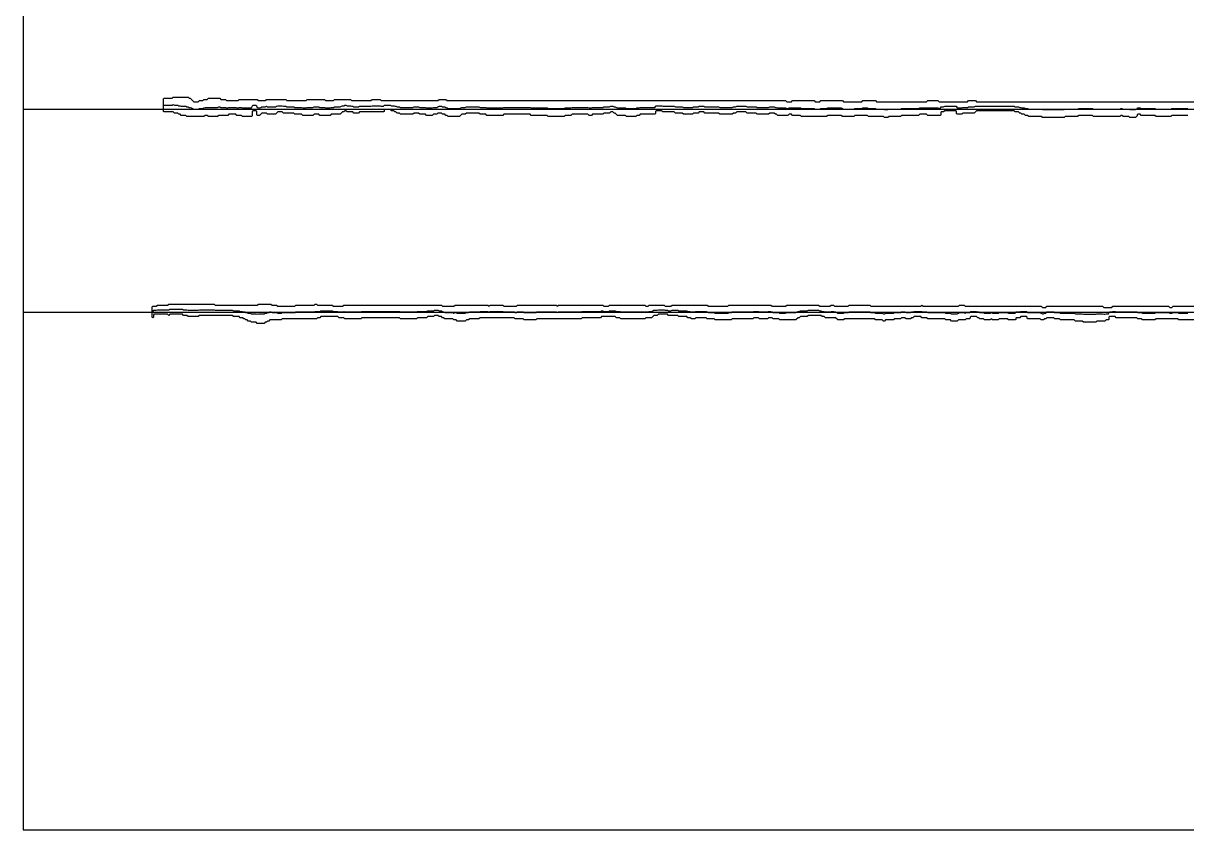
# Model space of a CAD drawing. Extents: x 0 to 57.2, y 0 to 39.6.
# Drawn here: x 0 to 28.58, y 0 to 19.8 of the extents above; entities that cross this region are included whole.
import ezdxf

# ---------------------------------------------------------------- set-up
doc = ezdxf.new("R2010")
doc.units = 13
for name, color, linetype in [('DESIGN_SCAN_PATH', 5, 'Continuous'), ('SEM_FRAME', 8, 'Continuous'), ('SEM_OBSERVED_CENTERLINES', 3, 'Continuous'), ('SEM_OBSERVED_CONTOURS', 2, 'Continuous')]:
    doc.layers.add(name, color=color, linetype=linetype)

msp = doc.modelspace()

# ---------------------------------------------------------------- linework, layer by layer
at = {"layer": 'DESIGN_SCAN_PATH'}
for points in [[(0, 17.69494), (50, 17.69494)], [(50, 12.69905), (0, 12.69905)]]:
    msp.add_lwpolyline(points, dxfattribs=at)
at = {"layer": 'SEM_FRAME'}
msp.add_lwpolyline([(0, 0), (57.15968, 0), (57.15968, 39.60429), (0, 39.60429)], close=True, dxfattribs=at)
at = {"layer": 'SEM_OBSERVED_CENTERLINES'}
for points in [[(3.46084, 17.792625), (3.48875, 17.792625), (3.51666, 17.792625), (3.54457, 17.792625), (3.57248, 17.792625), (3.60039, 17.792625), (3.6283, 17.792625), (3.65621, 17.792625), (3.68412, 17.80658), (3.71203, 17.792625), (3.73994, 17.792625), (3.76785, 17.792625), (3.79576, 17.792625), (3.82367, 17.77867), (3.85158, 17.77867), (3.87949, 17.764715), (3.9074, 17.764715), (3.93531, 17.764715), (3.96322, 17.764715), (3.99113, 17.764715), (4.01904, 17.75076), (4.04695, 17.75076), (4.07486, 17.736805), (4.10277, 17.736805), (4.13068, 17.72285), (4.15859, 17.708895), (4.1865, 17.69494), (4.21441, 17.69494), (4.24232, 17.69494), (4.27023, 17.69494), (4.29814, 17.69494), (4.32605, 17.708895), (4.35396, 17.708895), (4.38187, 17.708895), (4.40978, 17.708895), (4.43769, 17.72285), (4.4656, 17.736805), (4.49351, 17.736805), (4.52142, 17.736805), (4.54933, 17.736805), (4.57724, 17.736805), (4.60515, 17.736805), (4.63306, 17.736805), (4.66097, 17.736805), (4.68888, 17.736805), (4.71679, 17.736805), (4.7447, 17.736805), (4.77261, 17.736805), (4.80052, 17.75076), (4.82843, 17.75076), (4.85634, 17.736805), (4.88425, 17.736805), (4.91216, 17.736805), (4.94007, 17.736805), (4.96798, 17.736805), (4.99589, 17.72285), (5.0238, 17.72285), (5.05171, 17.736805), (5.07962, 17.736805), (5.10753, 17.736805), (5.13544, 17.736805), (5.16335, 17.736805), (5.19126, 17.736805), (5.21917, 17.736805), (5.24708, 17.72285), (5.27499, 17.72285), (5.3029, 17.736805), (5.33081, 17.736805), (5.35872, 17.736805), (5.38663, 17.72285), (5.41454, 17.72285), (5.44245, 17.72285), (5.47036, 17.72285), (5.49827, 17.72285), (5.52618, 17.72285), (5.55409, 17.72285), (5.582, 17.72285), (5.60991, 17.72285), (5.63782, 17.792625), (5.66573, 17.792625), (5.69364, 17.792625), (5.72155, 17.792625), (5.74946, 17.736805), (5.77737, 17.72285), (5.80528, 17.72285), (5.83319, 17.736805), (5.8611, 17.75076), (5.88901, 17.75076), (5.91692, 17.75076), (5.94483, 17.75076), (5.97274, 17.764715), (6.00065, 17.75076), (6.02856, 17.75076), (6.05647, 17.75076), (6.08438, 17.75076), (6.11229, 17.75076), (6.1402, 17.75076), (6.16811, 17.75076), (6.19602, 17.75076), (6.22393, 17.764715), (6.25184, 17.77867), (6.27975, 17.77867), (6.30766, 17.77867), (6.33557, 17.77867), (6.36348, 17.77867), (6.39139, 17.764715), (6.4193, 17.764715), (6.44721, 17.764715), (6.47512, 17.75076), (6.50303, 17.75076), (6.53094, 17.75076), (6.55885, 17.75076), (6.58676, 17.75076), (6.61467, 17.75076), (6.64258, 17.75076), (6.67049, 17.736805), (6.6984, 17.736805), (6.72631, 17.736805), (6.75422, 17.736805), (6.78213, 17.736805), (6.81004, 17.736805), (6.83795, 17.736805), (6.86586, 17.72285), (6.89377, 17.72285), (6.92168, 17.72285), (6.94959, 17.72285), (6.9775, 17.736805), (7.00541, 17.736805), (7.03332, 17.736805), (7.06123, 17.736805), (7.08914, 17.736805), (7.11705, 17.736805), (7.14496, 17.75076), (7.17287, 17.75076), (7.20078, 17.75076), (7.22869, 17.75076), (7.2566, 17.75076), (7.28451, 17.736805), (7.31242, 17.736805), (7.34033, 17.736805), (7.36824, 17.736805), (7.39615, 17.736805), (7.42406, 17.72285), (7.45197, 17.72285), (7.47988, 17.72285), (7.50779, 17.72285), (7.5357, 17.72285), (7.56361, 17.736805), (7.59152, 17.736805), (7.61943, 17.736805), (7.64734, 17.75076), (7.67525, 17.75076), (7.70316, 17.75076), (7.73107, 17.75076), (7.75898, 17.75076), (7.78689, 17.75076), (7.8148, 17.764715), (7.84271, 17.77867), (7.87062, 17.77867), (7.89853, 17.792625), (7.92644, 17.792625), (7.95435, 17.77867), (7.98226, 17.77867), (8.01017, 17.77867), (8.03808, 17.77867), (8.06599, 17.764715), (8.0939, 17.764715), (8.12181, 17.75076), (8.14972, 17.75076), (8.17763, 17.75076), (8.20554, 17.75076), (8.23345, 17.75076), (8.26136, 17.764715), (8.28927, 17.764715), (8.31718, 17.764715), (8.34509, 17.764715), (8.373, 17.764715), (8.40091, 17.764715), (8.42882, 17.764715), (8.45673, 17.764715), (8.48464, 17.764715), (8.51255, 17.764715), (8.54046, 17.764715), (8.56837, 17.77867), (8.59628, 17.77867), (8.62419, 17.77867), (8.6521, 17.77867), (8.68001, 17.77867), (8.70792, 17.77867), (8.73583, 17.77867), (8.76374, 17.77867), (8.79165, 17.764715), (8.81956, 17.764715), (8.84747, 17.764715), (8.87538, 17.792625), (8.90329, 17.792625), (8.9312, 17.792625), (8.95911, 17.792625), (8.98702, 17.792625), (9.01493, 17.792625), (9.04284, 17.77867), (9.07075, 17.77867), (9.09866, 17.77867), (9.12657, 17.764715), (9.15448, 17.764715), (9.18239, 17.75076), (9.2103, 17.75076), (9.23821, 17.75076), (9.26612, 17.736805), (9.29403, 17.736805), (9.32194, 17.736805), (9.34985, 17.736805), (9.37776, 17.736805), (9.40567, 17.736805), (9.43358, 17.736805), (9.46149, 17.736805), (9.4894, 17.736805), (9.51731, 17.736805), (9.54522, 17.736805), (9.57313, 17.736805), (9.60104, 17.75076), (9.62895, 17.75076), (9.65686, 17.75076), (9.68477, 17.75076), (9.71268, 17.75076), (9.74059, 17.736805), (9.7685, 17.736805), (9.79641, 17.736805), (9.82432, 17.736805), (9.85223, 17.736805), (9.88014, 17.736805), (9.90805, 17.72285), (9.93596, 17.72285), (9.96387, 17.72285), (9.99178, 17.72285), (10.01969, 17.72285), (10.0476, 17.72285), (10.07551, 17.736805), (10.10342, 17.736805), (10.13133, 17.736805), (10.15924, 17.736805), (10.18715, 17.75076), (10.21506, 17.764715), (10.24297, 17.764715), (10.27088, 17.764715), (10.29879, 17.75076), (10.3267, 17.75076), (10.35461, 17.75076), (10.38252, 17.736805), (10.41043, 17.72285), (10.43834, 17.708895), (10.46625, 17.708895), (10.49416, 17.708895), (10.52207, 17.708895), (10.54998, 17.708895), (10.57789, 17.708895), (10.6058, 17.708895), (10.63371, 17.708895), (10.66162, 17.708895), (10.68953, 17.708895), (10.71744, 17.708895), (10.74535, 17.72285), (10.77326, 17.736805), (10.80117, 17.736805), (10.82908, 17.736805), (10.85699, 17.736805), (10.8849, 17.75076), (10.91281, 17.75076), (10.94072, 17.75076), (10.96863, 17.75076), (10.99654, 17.75076), (11.02445, 17.75076), (11.05236, 17.75076), (11.08027, 17.75076), (11.10818, 17.75076), (11.13609, 17.75076), (11.164, 17.75076), (11.19191, 17.75076), (11.21982, 17.736805), (11.24773, 17.736805), (11.27564, 17.736805), (11.30355, 17.736805), (11.33146, 17.736805), (11.35937, 17.736805), (11.38728, 17.72285), (11.41519, 17.72285), (11.4431, 17.72285), (11.47101, 17.72285), (11.49892, 17.72285), (11.52683, 17.72285), (11.55474, 17.72285), (11.58265, 17.72285), (11.61056, 17.72285), (11.63847, 17.72285), (11.66638, 17.72285), (11.69429, 17.72285), (11.7222, 17.72285), (11.75011, 17.72285), (11.77802, 17.72285), (11.80593, 17.736805), (11.83384, 17.736805), (11.86175, 17.736805), (11.88966, 17.736805), (11.91757, 17.736805), (11.94548, 17.736805), (11.97339, 17.736805), (12.0013, 17.736805), (12.02921, 17.736805), (12.05712, 17.736805), (12.08503, 17.736805), (12.11294, 17.736805), (12.14085, 17.736805), (12.16876, 17.736805), (12.19667, 17.736805), (12.22458, 17.736805), (12.25249, 17.736805), (12.2804, 17.736805), (12.30831, 17.736805), (12.33622, 17.736805), (12.36413, 17.736805), (12.39204, 17.736805), (12.41995, 17.736805), (12.44786, 17.736805), (12.47577, 17.72285), (12.50368, 17.72285), (12.53159, 17.72285), (12.5595, 17.72285), (12.58741, 17.72285), (12.61532, 17.72285), (12.64323, 17.72285), (12.67114, 17.72285), (12.69905, 17.72285), (12.72696, 17.72285), (12.75487, 17.72285), (12.78278, 17.72285), (12.81069, 17.72285), (12.8386, 17.72285), (12.86651, 17.72285), (12.89442, 17.708895), (12.92233, 17.708895), (12.95024, 17.708895), (12.97815, 17.708895), (13.00606, 17.708895), (13.03397, 17.708895), (13.06188, 17.708895), (13.08979, 17.708895), (13.1177, 17.708895), (13.14561, 17.708895), (13.17352, 17.708895), (13.20143, 17.708895), (13.22934, 17.708895), (13.25725, 17.708895), (13.28516, 17.708895), (13.31307, 17.72285), (13.34098, 17.72285), (13.36889, 17.72285), (13.3968, 17.72285), (13.42471, 17.72285), (13.45262, 17.72285), (13.48053, 17.736805), (13.50844, 17.736805), (13.53635, 17.736805), (13.56426, 17.736805), (13.59217, 17.736805), (13.62008, 17.736805), (13.64799, 17.736805), (13.6759, 17.736805), (13.70381, 17.736805), (13.73172, 17.736805), (13.75963, 17.736805), (13.78754, 17.736805), (13.81545, 17.736805), (13.84336, 17.736805), (13.87127, 17.736805), (13.89918, 17.72285), (13.92709, 17.72285), (13.955, 17.72285), (13.98291, 17.736805), (14.01082, 17.736805), (14.03873, 17.736805), (14.06664, 17.736805), (14.09455, 17.736805), (14.12246, 17.736805), (14.15037, 17.736805), (14.17828, 17.736805), (14.20619, 17.736805), (14.2341, 17.736805), (14.26201, 17.75076), (14.28992, 17.75076), (14.31783, 17.75076), (14.34574, 17.75076), (14.37365, 17.75076), (14.40156, 17.75076), (14.42947, 17.764715), (14.45738, 17.764715), (14.48529, 17.764715), (14.5132, 17.75076), (14.54111, 17.75076), (14.56902, 17.736805), (14.59693, 17.72285), (14.62484, 17.72285), (14.65275, 17.72285), (14.68066, 17.72285), (14.70857, 17.72285), (14.73648, 17.72285), (14.76439, 17.72285), (14.7923, 17.72285), (14.82021, 17.708895), (14.84812, 17.708895), (14.87603, 17.708895), (14.90394, 17.708895), (14.93185, 17.708895), (14.95976, 17.708895), (14.98767, 17.708895), (15.01558, 17.708895), (15.04349, 17.708895), (15.0714, 17.72285), (15.09931, 17.72285), (15.12722, 17.72285), (15.15513, 17.736805), (15.18304, 17.736805), (15.21095, 17.736805), (15.23886, 17.736805), (15.26677, 17.736805), (15.29468, 17.736805), (15.32259, 17.736805), (15.3505, 17.736805), (15.37841, 17.736805), (15.40632, 17.736805), (15.43423, 17.736805), (15.46214, 17.736805), (15.49005, 17.736805), (15.51796, 17.736805), (15.54587, 17.77867), (15.57378, 17.77867), (15.60169, 17.77867), (15.6296, 17.77867), (15.65751, 17.77867), (15.68542, 17.77867), (15.71333, 17.764715), (15.74124, 17.764715), (15.76915, 17.764715), (15.79706, 17.764715), (15.82497, 17.764715), (15.85288, 17.764715), (15.88079, 17.764715), (15.9087, 17.764715), (15.93661, 17.764715), (15.96452, 17.764715), (15.99243, 17.764715), (16.02034, 17.75076), (16.04825, 17.75076), (16.07616, 17.75076), (16.10407, 17.75076), (16.13198, 17.75076), (16.15989, 17.75076), (16.1878, 17.75076), (16.21571, 17.736805), (16.24362, 17.736805), (16.27153, 17.736805), (16.29944, 17.736805), (16.32735, 17.736805), (16.35526, 17.736805), (16.38317, 17.736805), (16.41108, 17.736805), (16.43899, 17.736805), (16.4669, 17.75076), (16.49481, 17.75076), (16.52272, 17.75076), (16.55063, 17.75076), (16.57854, 17.75076), (16.60645, 17.764715), (16.63436, 17.764715), (16.66227, 17.764715), (16.69018, 17.764715), (16.71809, 17.764715), (16.746, 17.75076), (16.77391, 17.75076), (16.80182, 17.75076), (16.82973, 17.75076), (16.85764, 17.75076), (16.88555, 17.75076), (16.91346, 17.75076), (16.94137, 17.75076), (16.96928, 17.75076), (16.99719, 17.75076), (17.0251, 17.75076), (17.05301, 17.75076), (17.08092, 17.75076), (17.10883, 17.736805), (17.13674, 17.736805), (17.16465, 17.736805), (17.19256, 17.736805), (17.22047, 17.736805), (17.24838, 17.736805), (17.27629, 17.736805), (17.3042, 17.736805), (17.33211, 17.736805), (17.36002, 17.736805), (17.38793, 17.736805), (17.41584, 17.736805), (17.44375, 17.75076), (17.47166, 17.75076), (17.49957, 17.75076), (17.52748, 17.764715), (17.55539, 17.764715), (17.5833, 17.764715), (17.61121, 17.764715), (17.63912, 17.764715), (17.66703, 17.764715), (17.69494, 17.764715), (17.72285, 17.764715), (17.75076, 17.764715), (17.77867, 17.75076), (17.80658, 17.75076), (17.83449, 17.75076), (17.8624, 17.75076), (17.89031, 17.75076), (17.91822, 17.75076), (17.94613, 17.75076), (17.97404, 17.75076), (18.00195, 17.75076), (18.02986, 17.736805), (18.05777, 17.736805), (18.08568, 17.736805), (18.11359, 17.736805), (18.1415, 17.736805), (18.16941, 17.736805), (18.19732, 17.736805), (18.22523, 17.736805), (18.25314, 17.736805), (18.28105, 17.736805), (18.30896, 17.736805), (18.33687, 17.75076), (18.36478, 17.75076), (18.39269, 17.75076), (18.4206, 17.75076), (18.44851, 17.75076), (18.47642, 17.736805), (18.50433, 17.736805), (18.53224, 17.72285), (18.56015, 17.72285), (18.58806, 17.72285), (18.61597, 17.72285), (18.64388, 17.72285), (18.67179, 17.72285), (18.6997, 17.72285), (18.72761, 17.72285), (18.75552, 17.708895), (18.78343, 17.708895), (18.81134, 17.72285), (18.83925, 17.72285), (18.86716, 17.72285), (18.89507, 17.72285), (18.92298, 17.72285), (18.95089, 17.72285), (18.9788, 17.72285), (19.00671, 17.72285), (19.03462, 17.72285), (19.06253, 17.72285), (19.09044, 17.72285), (19.11835, 17.708895), (19.14626, 17.708895), (19.17417, 17.708895), (19.20208, 17.708895), (19.22999, 17.708895), (19.2579, 17.708895), (19.28581, 17.708895), (19.31372, 17.708895), (19.34163, 17.708895), (19.36954, 17.708895), (19.39745, 17.708895), (19.42536, 17.708895), (19.45327, 17.69494), (19.48118, 17.69494), (19.50909, 17.69494), (19.537, 17.69494), (19.56491, 17.69494), (19.59282, 17.708895), (19.62073, 17.708895), (19.64864, 17.708895), (19.67655, 17.708895), (19.70446, 17.708895), (19.73237, 17.708895), (19.76028, 17.72285), (19.78819, 17.72285), (19.8161, 17.72285), (19.84401, 17.72285), (19.87192, 17.72285), (19.89983, 17.72285), (19.92774, 17.72285), (19.95565, 17.72285), (19.98356, 17.72285), (20.01147, 17.72285), (20.03938, 17.72285), (20.06729, 17.72285), (20.0952, 17.72285), (20.12311, 17.708895), (20.15102, 17.69494), (20.17893, 17.69494), (20.20684, 17.69494), (20.23475, 17.69494), (20.26266, 17.69494), (20.29057, 17.69494), (20.31848, 17.69494), (20.34639, 17.69494), (20.3743, 17.69494), (20.40221, 17.69494), (20.43012, 17.708895), (20.45803, 17.708895), (20.48594, 17.708895), (20.51385, 17.708895), (20.54176, 17.708895), (20.56967, 17.708895), (20.59758, 17.708895), (20.62549, 17.72285), (20.6534, 17.72285), (20.68131, 17.72285), (20.70922, 17.72285), (20.73713, 17.72285), (20.76504, 17.708895), (20.79295, 17.708895), (20.82086, 17.708895), (20.84877, 17.708895), (20.87668, 17.708895), (20.90459, 17.708895), (20.9325, 17.708895), (20.96041, 17.69494), (20.98832, 17.69494), (21.01623, 17.69494), (21.04414, 17.69494), (21.07205, 17.69494), (21.09996, 17.69494), (21.12787, 17.69494), (21.15578, 17.680985), (21.18369, 17.680985), (21.2116, 17.680985), (21.23951, 17.680985), (21.26742, 17.69494), (21.29533, 17.69494), (21.32324, 17.69494), (21.35115, 17.69494), (21.37906, 17.69494), (21.40697, 17.69494), (21.43488, 17.69494), (21.46279, 17.69494), (21.4907, 17.69494), (21.51861, 17.69494), (21.54652, 17.69494), (21.57443, 17.708895), (21.60234, 17.708895), (21.63025, 17.708895), (21.65816, 17.708895), (21.68607, 17.708895), (21.71398, 17.708895), (21.74189, 17.708895), (21.7698, 17.708895), (21.79771, 17.708895), (21.82562, 17.708895), (21.85353, 17.708895), (21.88144, 17.708895), (21.90935, 17.708895), (21.93726, 17.708895), (21.96517, 17.708895), (21.99308, 17.708895), (22.02099, 17.72285), (22.0489, 17.72285), (22.07681, 17.72285), (22.10472, 17.72285), (22.13263, 17.72285), (22.16054, 17.72285), (22.18845, 17.72285), (22.21636, 17.72285), (22.24427, 17.72285), (22.27218, 17.72285), (22.30009, 17.72285), (22.328, 17.72285), (22.35591, 17.72285), (22.38382, 17.72285), (22.41173, 17.72285), (22.43964, 17.72285), (22.46755, 17.72285), (22.49546, 17.708895), (22.52337, 17.708895), (22.55128, 17.75076), (22.57919, 17.75076), (22.6071, 17.75076), (22.63501, 17.764715), (22.66292, 17.764715), (22.69083, 17.764715), (22.71874, 17.764715), (22.74665, 17.764715), (22.77456, 17.764715), (22.80247, 17.764715), (22.83038, 17.764715), (22.85829, 17.764715), (22.8862, 17.764715), (22.91411, 17.764715), (22.94202, 17.72285), (22.96993, 17.72285), (22.99784, 17.72285), (23.02575, 17.72285), (23.05366, 17.72285), (23.08157, 17.736805), (23.10948, 17.736805), (23.13739, 17.736805), (23.1653, 17.736805), (23.19321, 17.736805), (23.22112, 17.75076), (23.24903, 17.75076), (23.27694, 17.75076), (23.30485, 17.75076), (23.33276, 17.75076), (23.36067, 17.75076), (23.38858, 17.764715), (23.41649, 17.764715), (23.4444, 17.764715), (23.47231, 17.764715), (23.50022, 17.764715), (23.52813, 17.764715), (23.55604, 17.764715), (23.58395, 17.764715), (23.61186, 17.764715), (23.63977, 17.764715), (23.66768, 17.764715), (23.69559, 17.764715), (23.7235, 17.764715), (23.75141, 17.764715), (23.77932, 17.764715), (23.80723, 17.764715), (23.83514, 17.764715), (23.86305, 17.764715), (23.89096, 17.764715), (23.91887, 17.764715), (23.94678, 17.764715), (23.97469, 17.764715), (24.0026, 17.764715), (24.03051, 17.764715), (24.05842, 17.764715), (24.08633, 17.764715), (24.11424, 17.764715), (24.14215, 17.764715), (24.17006, 17.764715), (24.19797, 17.764715), (24.22588, 17.764715), (24.25379, 17.764715), (24.2817, 17.764715), (24.30961, 17.764715), (24.33752, 17.764715), (24.36543, 17.75076), (24.39334, 17.75076), (24.42125, 17.75076), (24.44916, 17.75076), (24.47707, 17.736805), (24.50498, 17.736805), (24.53289, 17.72285), (24.5608, 17.72285), (24.58871, 17.72285), (24.61662, 17.708895), (24.64453, 17.708895), (24.67244, 17.708895), (24.70035, 17.69494), (24.72826, 17.69494), (24.75617, 17.69494), (24.78408, 17.69494), (24.81199, 17.69494), (24.8399, 17.69494), (24.86781, 17.69494), (24.89572, 17.69494), (24.92363, 17.69494), (24.95154, 17.69494), (24.97945, 17.69494), (25.00736, 17.69494), (25.03527, 17.680985), (25.06318, 17.680985), (25.09109, 17.680985), (25.119, 17.680985), (25.14691, 17.680985), (25.17482, 17.680985), (25.20273, 17.680985), (25.23064, 17.680985), (25.25855, 17.680985), (25.28646, 17.680985), (25.31437, 17.680985), (25.34228, 17.680985), (25.37019, 17.680985), (25.3981, 17.680985), (25.42601, 17.680985), (25.45392, 17.680985), (25.48183, 17.680985), (25.50974, 17.680985), (25.53765, 17.680985), (25.56556, 17.680985), (25.59347, 17.69494), (25.62138, 17.69494), (25.64929, 17.69494), (25.6772, 17.69494), (25.70511, 17.69494), (25.73302, 17.69494), (25.76093, 17.69494), (25.78884, 17.69494), (25.81675, 17.69494), (25.84466, 17.69494), (25.87257, 17.69494), (25.90048, 17.69494), (25.92839, 17.708895), (25.9563, 17.708895), (25.98421, 17.708895), (26.01212, 17.708895), (26.04003, 17.708895), (26.06794, 17.708895), (26.09585, 17.708895), (26.12376, 17.708895), (26.15167, 17.708895), (26.17958, 17.708895), (26.20749, 17.708895), (26.2354, 17.708895), (26.26331, 17.708895), (26.29122, 17.69494), (26.31913, 17.69494), (26.34704, 17.69494), (26.37495, 17.69494), (26.40286, 17.69494), (26.43077, 17.69494), (26.45868, 17.69494), (26.48659, 17.69494), (26.5145, 17.69494), (26.54241, 17.69494), (26.57032, 17.69494), (26.59823, 17.69494), (26.62614, 17.69494), (26.65405, 17.69494), (26.68196, 17.69494), (26.70987, 17.69494), (26.73778, 17.69494), (26.76569, 17.69494), (26.7936, 17.69494), (26.82151, 17.69494), (26.84942, 17.69494), (26.87733, 17.69494), (26.90524, 17.69494), (26.93315, 17.69494), (26.96106, 17.708895), (26.98897, 17.708895), (27.01688, 17.69494), (27.04479, 17.69494), (27.0727, 17.69494), (27.10061, 17.69494), (27.12852, 17.69494), (27.15643, 17.69494), (27.18434, 17.680985), (27.21225, 17.680985), (27.24016, 17.680985), (27.26807, 17.680985), (27.29598, 17.680985), (27.32389, 17.680985), (27.3518, 17.69494), (27.37971, 17.72285), (27.40762, 17.72285), (27.43553, 17.72285), (27.46344, 17.708895), (27.49135, 17.708895), (27.51926, 17.708895), (27.54717, 17.708895), (27.57508, 17.708895), (27.60299, 17.708895), (27.6309, 17.708895), (27.65881, 17.708895), (27.68672, 17.708895), (27.71463, 17.708895), (27.74254, 17.708895), (27.77045, 17.708895), (27.79836, 17.708895), (27.82627, 17.69494), (27.85418, 17.69494), (27.88209, 17.69494), (27.91, 17.69494), (27.93791, 17.69494), (27.96582, 17.69494), (27.99373, 17.69494), (28.02164, 17.69494), (28.04955, 17.69494), (28.07746, 17.69494), (28.10537, 17.69494), (28.13328, 17.69494), (28.16119, 17.69494), (28.1891, 17.69494), (28.21701, 17.708895), (28.24492, 17.708895), (28.27283, 17.708895), (28.30074, 17.708895), (28.32865, 17.708895), (28.35656, 17.708895), (28.38447, 17.708895), (28.41238, 17.708895), (28.44029, 17.708895), (28.4682, 17.708895), (28.49611, 17.708895), (28.52402, 17.708895), (28.55193, 17.708895), (28.57984, 17.708895), (28.60775, 17.708895)], [(3.18174, 12.713005), (3.20965, 12.75487), (3.23756, 12.75487), (3.26547, 12.75487), (3.29338, 12.768825), (3.32129, 12.768825), (3.3492, 12.768825), (3.37711, 12.768825), (3.40502, 12.768825), (3.43293, 12.768825), (3.46084, 12.768825), (3.48875, 12.768825), (3.51666, 12.768825), (3.54457, 12.768825), (3.57248, 12.768825), (3.60039, 12.78278), (3.6283, 12.78278), (3.65621, 12.78278), (3.68412, 12.78278), (3.71203, 12.78278), (3.73994, 12.78278), (3.76785, 12.78278), (3.79576, 12.78278), (3.82367, 12.78278), (3.85158, 12.78278), (3.87949, 12.78278), (3.9074, 12.78278), (3.93531, 12.768825), (3.96322, 12.768825), (3.99113, 12.768825), (4.01904, 12.768825), (4.04695, 12.75487), (4.07486, 12.75487), (4.10277, 12.75487), (4.13068, 12.75487), (4.15859, 12.75487), (4.1865, 12.75487), (4.21441, 12.75487), (4.24232, 12.75487), (4.27023, 12.75487), (4.29814, 12.75487), (4.32605, 12.768825), (4.35396, 12.768825), (4.38187, 12.768825), (4.40978, 12.768825), (4.43769, 12.768825), (4.4656, 12.768825), (4.49351, 12.768825), (4.52142, 12.768825), (4.54933, 12.768825), (4.57724, 12.768825), (4.60515, 12.768825), (4.63306, 12.768825), (4.66097, 12.768825), (4.68888, 12.768825), (4.71679, 12.75487), (4.7447, 12.75487), (4.77261, 12.75487), (4.80052, 12.75487), (4.82843, 12.75487), (4.85634, 12.75487), (4.88425, 12.75487), (4.91216, 12.75487), (4.94007, 12.75487), (4.96798, 12.75487), (4.99589, 12.75487), (5.0238, 12.75487), (5.05171, 12.75487), (5.07962, 12.75487), (5.10753, 12.75487), (5.13544, 12.75487), (5.16335, 12.740915), (5.19126, 12.740915), (5.21917, 12.740915), (5.24708, 12.740915), (5.27499, 12.740915), (5.3029, 12.740915), (5.33081, 12.72696), (5.35872, 12.72696), (5.38663, 12.72696), (5.41454, 12.713005), (5.44245, 12.713005), (5.47036, 12.69905), (5.49827, 12.69905), (5.52618, 12.685095), (5.55409, 12.685095), (5.582, 12.685095), (5.60991, 12.67114), (5.63782, 12.67114), (5.66573, 12.67114), (5.69364, 12.67114), (5.72155, 12.67114), (5.74946, 12.657185), (5.77737, 12.67114), (5.80528, 12.67114), (5.83319, 12.67114), (5.8611, 12.67114), (5.88901, 12.67114), (5.91692, 12.67114), (5.94483, 12.685095), (5.97274, 12.685095), (6.00065, 12.69905), (6.02856, 12.69905), (6.05647, 12.713005), (6.08438, 12.713005), (6.11229, 12.69905), (6.1402, 12.69905), (6.16811, 12.69905), (6.19602, 12.69905), (6.22393, 12.69905), (6.25184, 12.685095), (6.27975, 12.685095), (6.30766, 12.685095), (6.33557, 12.685095), (6.36348, 12.69905), (6.39139, 12.69905), (6.4193, 12.69905), (6.44721, 12.69905), (6.47512, 12.69905), (6.50303, 12.69905), (6.53094, 12.69905), (6.55885, 12.69905), (6.58676, 12.69905), (6.61467, 12.69905), (6.64258, 12.69905), (6.67049, 12.69905), (6.6984, 12.713005), (6.72631, 12.713005), (6.75422, 12.713005), (6.78213, 12.713005), (6.81004, 12.713005), (6.83795, 12.713005), (6.86586, 12.713005), (6.89377, 12.713005), (6.92168, 12.713005), (6.94959, 12.713005), (6.9775, 12.713005), (7.00541, 12.713005), (7.03332, 12.713005), (7.06123, 12.713005), (7.08914, 12.713005), (7.11705, 12.713005), (7.14496, 12.713005), (7.17287, 12.72696), (7.20078, 12.72696), (7.22869, 12.72696), (7.2566, 12.72696), (7.28451, 12.72696), (7.31242, 12.740915), (7.34033, 12.740915), (7.36824, 12.740915), (7.39615, 12.740915), (7.42406, 12.740915), (7.45197, 12.740915), (7.47988, 12.740915), (7.50779, 12.740915), (7.5357, 12.740915), (7.56361, 12.740915), (7.59152, 12.740915), (7.61943, 12.72696), (7.64734, 12.72696), (7.67525, 12.72696), (7.70316, 12.72696), (7.73107, 12.72696), (7.75898, 12.713005), (7.78689, 12.713005), (7.8148, 12.713005), (7.84271, 12.713005), (7.87062, 12.72696), (7.89853, 12.713005), (7.92644, 12.713005), (7.95435, 12.713005), (7.98226, 12.713005), (8.01017, 12.713005), (8.03808, 12.713005), (8.06599, 12.713005), (8.0939, 12.713005), (8.12181, 12.713005), (8.14972, 12.713005), (8.17763, 12.713005), (8.20554, 12.713005), (8.23345, 12.713005), (8.26136, 12.713005), (8.28927, 12.713005), (8.31718, 12.72696), (8.34509, 12.72696), (8.373, 12.72696), (8.40091, 12.72696), (8.42882, 12.72696), (8.45673, 12.72696), (8.48464, 12.72696), (8.51255, 12.72696), (8.54046, 12.72696), (8.56837, 12.72696), (8.59628, 12.72696), (8.62419, 12.72696), (8.6521, 12.72696), (8.68001, 12.72696), (8.70792, 12.72696), (8.73583, 12.72696), (8.76374, 12.72696), (8.79165, 12.72696), (8.81956, 12.72696), (8.84747, 12.72696), (8.87538, 12.72696), (8.90329, 12.72696), (8.9312, 12.72696), (8.95911, 12.72696), (8.98702, 12.72696), (9.01493, 12.72696), (9.04284, 12.72696), (9.07075, 12.72696), (9.09866, 12.72696), (9.12657, 12.72696), (9.15448, 12.72696), (9.18239, 12.72696), (9.2103, 12.72696), (9.23821, 12.72696), (9.26612, 12.713005), (9.29403, 12.713005), (9.32194, 12.713005), (9.34985, 12.713005), (9.37776, 12.713005), (9.40567, 12.713005), (9.43358, 12.713005), (9.46149, 12.713005), (9.4894, 12.713005), (9.51731, 12.713005), (9.54522, 12.713005), (9.57313, 12.713005), (9.60104, 12.713005), (9.62895, 12.713005), (9.65686, 12.713005), (9.68477, 12.72696), (9.71268, 12.72696), (9.74059, 12.72696), (9.7685, 12.72696), (9.79641, 12.72696), (9.82432, 12.72696), (9.85223, 12.72696), (9.88014, 12.72696), (9.90805, 12.72696), (9.93596, 12.740915), (9.96387, 12.740915), (9.99178, 12.740915), (10.01969, 12.740915), (10.0476, 12.740915), (10.07551, 12.740915), (10.10342, 12.75487), (10.13133, 12.75487), (10.15924, 12.75487), (10.18715, 12.75487), (10.21506, 12.740915), (10.24297, 12.740915), (10.27088, 12.740915), (10.29879, 12.713005), (10.3267, 12.713005), (10.35461, 12.69905), (10.38252, 12.69905), (10.41043, 12.69905), (10.43834, 12.69905), (10.46625, 12.69905), (10.49416, 12.69905), (10.52207, 12.69905), (10.54998, 12.69905), (10.57789, 12.685095), (10.6058, 12.69905), (10.63371, 12.69905), (10.66162, 12.685095), (10.68953, 12.685095), (10.71744, 12.685095), (10.74535, 12.685095), (10.77326, 12.685095), (10.80117, 12.685095), (10.82908, 12.685095), (10.85699, 12.685095), (10.8849, 12.69905), (10.91281, 12.69905), (10.94072, 12.69905), (10.96863, 12.713005), (10.99654, 12.713005), (11.02445, 12.713005), (11.05236, 12.713005), (11.08027, 12.713005), (11.10818, 12.713005), (11.13609, 12.713005), (11.164, 12.713005), (11.19191, 12.713005), (11.21982, 12.72696), (11.24773, 12.72696), (11.27564, 12.72696), (11.30355, 12.72696), (11.33146, 12.72696), (11.35937, 12.72696), (11.38728, 12.72696), (11.41519, 12.72696), (11.4431, 12.713005), (11.47101, 12.72696), (11.49892, 12.72696), (11.52683, 12.72696), (11.55474, 12.72696), (11.58265, 12.72696), (11.61056, 12.72696), (11.63847, 12.72696), (11.66638, 12.72696), (11.69429, 12.72696), (11.7222, 12.72696), (11.75011, 12.72696), (11.77802, 12.72696), (11.80593, 12.713005), (11.83384, 12.713005), (11.86175, 12.713005), (11.88966, 12.713005), (11.91757, 12.713005), (11.94548, 12.713005), (11.97339, 12.713005), (12.0013, 12.713005), (12.02921, 12.713005), (12.05712, 12.713005), (12.08503, 12.69905), (12.11294, 12.69905), (12.14085, 12.713005), (12.16876, 12.713005), (12.19667, 12.713005), (12.22458, 12.713005), (12.25249, 12.713005), (12.2804, 12.713005), (12.30831, 12.69905), (12.33622, 12.69905), (12.36413, 12.69905), (12.39204, 12.69905), (12.41995, 12.69905), (12.44786, 12.69905), (12.47577, 12.69905), (12.50368, 12.69905), (12.53159, 12.69905), (12.5595, 12.69905), (12.58741, 12.69905), (12.61532, 12.713005), (12.64323, 12.713005), (12.67114, 12.713005), (12.69905, 12.713005), (12.72696, 12.713005), (12.75487, 12.713005), (12.78278, 12.713005), (12.81069, 12.713005), (12.8386, 12.713005), (12.86651, 12.713005), (12.89442, 12.713005), (12.92233, 12.713005), (12.95024, 12.713005), (12.97815, 12.713005), (13.00606, 12.713005), (13.03397, 12.713005), (13.06188, 12.713005), (13.08979, 12.713005), (13.1177, 12.69905), (13.14561, 12.713005), (13.17352, 12.713005), (13.20143, 12.713005), (13.22934, 12.713005), (13.25725, 12.713005), (13.28516, 12.713005), (13.31307, 12.713005), (13.34098, 12.713005), (13.36889, 12.713005), (13.3968, 12.713005), (13.42471, 12.713005), (13.45262, 12.713005), (13.48053, 12.713005), (13.50844, 12.713005), (13.53635, 12.713005), (13.56426, 12.713005), (13.59217, 12.713005), (13.62008, 12.713005), (13.64799, 12.713005), (13.6759, 12.713005), (13.70381, 12.713005), (13.73172, 12.72696), (13.75963, 12.72696), (13.78754, 12.72696), (13.81545, 12.72696), (13.84336, 12.72696), (13.87127, 12.72696), (13.89918, 12.72696), (13.92709, 12.72696), (13.955, 12.72696), (13.98291, 12.72696), (14.01082, 12.72696), (14.03873, 12.72696), (14.06664, 12.72696), (14.09455, 12.72696), (14.12246, 12.72696), (14.15037, 12.72696), (14.17828, 12.72696), (14.20619, 12.740915), (14.2341, 12.740915), (14.26201, 12.72696), (14.28992, 12.72696), (14.31783, 12.72696), (14.34574, 12.72696), (14.37365, 12.72696), (14.40156, 12.740915), (14.42947, 12.740915), (14.45738, 12.740915), (14.48529, 12.740915), (14.5132, 12.740915), (14.54111, 12.740915), (14.56902, 12.72696), (14.59693, 12.72696), (14.62484, 12.72696), (14.65275, 12.72696), (14.68066, 12.713005), (14.70857, 12.713005), (14.73648, 12.713005), (14.76439, 12.713005), (14.7923, 12.713005), (14.82021, 12.713005), (14.84812, 12.713005), (14.87603, 12.713005), (14.90394, 12.713005), (14.93185, 12.713005), (14.95976, 12.713005), (14.98767, 12.713005), (15.01558, 12.713005), (15.04349, 12.713005), (15.0714, 12.713005), (15.09931, 12.713005), (15.12722, 12.713005), (15.15513, 12.713005), (15.18304, 12.713005), (15.21095, 12.713005), (15.23886, 12.713005), (15.26677, 12.713005), (15.29468, 12.713005), (15.32259, 12.713005), (15.3505, 12.713005), (15.37841, 12.72696), (15.40632, 12.72696), (15.43423, 12.72696), (15.46214, 12.740915), (15.49005, 12.75487), (15.51796, 12.75487), (15.54587, 12.75487), (15.57378, 12.75487), (15.60169, 12.768825), (15.6296, 12.768825), (15.65751, 12.768825), (15.68542, 12.768825), (15.71333, 12.768825), (15.74124, 12.768825), (15.76915, 12.75487), (15.79706, 12.75487), (15.82497, 12.75487), (15.85288, 12.740915), (15.88079, 12.740915), (15.9087, 12.740915), (15.93661, 12.75487), (15.96452, 12.75487), (15.99243, 12.75487), (16.02034, 12.75487), (16.04825, 12.75487), (16.07616, 12.75487), (16.10407, 12.740915), (16.13198, 12.740915), (16.15989, 12.740915), (16.1878, 12.740915), (16.21571, 12.740915), (16.24362, 12.740915), (16.27153, 12.740915), (16.29944, 12.740915), (16.32735, 12.72696), (16.35526, 12.72696), (16.38317, 12.72696), (16.41108, 12.713005), (16.43899, 12.713005), (16.4669, 12.713005), (16.49481, 12.713005), (16.52272, 12.72696), (16.55063, 12.72696), (16.57854, 12.72696), (16.60645, 12.72696), (16.63436, 12.72696), (16.66227, 12.72696), (16.69018, 12.72696), (16.71809, 12.72696), (16.746, 12.72696), (16.77391, 12.72696), (16.80182, 12.713005), (16.82973, 12.69905), (16.85764, 12.69905), (16.88555, 12.69905), (16.91346, 12.69905), (16.94137, 12.69905), (16.96928, 12.69905), (16.99719, 12.685095), (17.0251, 12.685095), (17.05301, 12.685095), (17.08092, 12.685095), (17.10883, 12.685095), (17.13674, 12.685095), (17.16465, 12.685095), (17.19256, 12.685095), (17.22047, 12.685095), (17.24838, 12.685095), (17.27629, 12.685095), (17.3042, 12.685095), (17.33211, 12.69905), (17.36002, 12.69905), (17.38793, 12.69905), (17.41584, 12.713005), (17.44375, 12.713005), (17.47166, 12.713005), (17.49957, 12.713005), (17.52748, 12.713005), (17.55539, 12.713005), (17.5833, 12.713005), (17.61121, 12.713005), (17.63912, 12.713005), (17.66703, 12.713005), (17.69494, 12.713005), (17.72285, 12.713005), (17.75076, 12.713005), (17.77867, 12.713005), (17.80658, 12.713005), (17.83449, 12.713005), (17.8624, 12.713005), (17.89031, 12.713005), (17.91822, 12.713005), (17.94613, 12.72696), (17.97404, 12.72696), (18.00195, 12.72696), (18.02986, 12.72696), (18.05777, 12.72696), (18.08568, 12.713005), (18.11359, 12.713005), (18.1415, 12.713005), (18.16941, 12.713005), (18.19732, 12.713005), (18.22523, 12.713005), (18.25314, 12.713005), (18.28105, 12.713005), (18.30896, 12.72696), (18.33687, 12.72696), (18.36478, 12.72696), (18.39269, 12.713005), (18.4206, 12.69905), (18.44851, 12.69905), (18.47642, 12.69905), (18.50433, 12.69905), (18.53224, 12.69905), (18.56015, 12.69905), (18.58806, 12.685095), (18.61597, 12.685095), (18.64388, 12.685095), (18.67179, 12.685095), (18.6997, 12.685095), (18.72761, 12.685095), (18.75552, 12.69905), (18.78343, 12.69905), (18.81134, 12.69905), (18.83925, 12.69905), (18.86716, 12.69905), (18.89507, 12.69905), (18.92298, 12.69905), (18.95089, 12.69905), (18.9788, 12.69905), (19.00671, 12.713005), (19.03462, 12.72696), (19.06253, 12.72696), (19.09044, 12.740915), (19.11835, 12.740915), (19.14626, 12.740915), (19.17417, 12.740915), (19.20208, 12.740915), (19.22999, 12.740915), (19.2579, 12.740915), (19.28581, 12.75487), (19.31372, 12.75487), (19.34163, 12.75487), (19.36954, 12.75487), (19.39745, 12.75487), (19.42536, 12.75487), (19.45327, 12.75487), (19.48118, 12.75487), (19.50909, 12.75487), (19.537, 12.75487), (19.56491, 12.740915), (19.59282, 12.740915), (19.62073, 12.72696), (19.64864, 12.72696), (19.67655, 12.72696), (19.70446, 12.713005), (19.73237, 12.713005), (19.76028, 12.713005), (19.78819, 12.713005), (19.8161, 12.713005), (19.84401, 12.72696), (19.87192, 12.72696), (19.89983, 12.72696), (19.92774, 12.713005), (19.95565, 12.713005), (19.98356, 12.69905), (20.01147, 12.685095), (20.03938, 12.685095), (20.06729, 12.685095), (20.0952, 12.685095), (20.12311, 12.685095), (20.15102, 12.685095), (20.17893, 12.69905), (20.20684, 12.69905), (20.23475, 12.69905), (20.26266, 12.69905), (20.29057, 12.713005), (20.31848, 12.713005), (20.34639, 12.713005), (20.3743, 12.713005), (20.40221, 12.713005), (20.43012, 12.713005), (20.45803, 12.713005), (20.48594, 12.713005), (20.51385, 12.713005), (20.54176, 12.713005), (20.56967, 12.713005), (20.59758, 12.713005), (20.62549, 12.713005), (20.6534, 12.713005), (20.68131, 12.713005), (20.70922, 12.713005), (20.73713, 12.713005), (20.76504, 12.713005), (20.79295, 12.713005), (20.82086, 12.69905), (20.84877, 12.69905), (20.87668, 12.69905), (20.90459, 12.69905), (20.9325, 12.685095), (20.96041, 12.685095), (20.98832, 12.685095), (21.01623, 12.685095), (21.04414, 12.685095), (21.07205, 12.685095), (21.09996, 12.685095), (21.12787, 12.67114), (21.15578, 12.67114), (21.18369, 12.685095), (21.2116, 12.685095), (21.23951, 12.685095), (21.26742, 12.685095), (21.29533, 12.685095), (21.32324, 12.685095), (21.35115, 12.685095), (21.37906, 12.685095), (21.40697, 12.69905), (21.43488, 12.69905), (21.46279, 12.69905), (21.4907, 12.69905), (21.51861, 12.69905), (21.54652, 12.69905), (21.57443, 12.713005), (21.60234, 12.713005), (21.63025, 12.713005), (21.65816, 12.713005), (21.68607, 12.69905), (21.71398, 12.69905), (21.74189, 12.69905), (21.7698, 12.69905), (21.79771, 12.69905), (21.82562, 12.713005), (21.85353, 12.713005), (21.88144, 12.72696), (21.90935, 12.72696), (21.93726, 12.72696), (21.96517, 12.72696), (21.99308, 12.72696), (22.02099, 12.72696), (22.0489, 12.72696), (22.07681, 12.72696), (22.10472, 12.713005), (22.13263, 12.713005), (22.16054, 12.713005), (22.18845, 12.713005), (22.21636, 12.69905), (22.24427, 12.69905), (22.27218, 12.69905), (22.30009, 12.69905), (22.328, 12.69905), (22.35591, 12.69905), (22.38382, 12.69905), (22.41173, 12.69905), (22.43964, 12.69905), (22.46755, 12.69905), (22.49546, 12.69905), (22.52337, 12.69905), (22.55128, 12.69905), (22.57919, 12.69905), (22.6071, 12.69905), (22.63501, 12.69905), (22.66292, 12.685095), (22.69083, 12.685095), (22.71874, 12.685095), (22.74665, 12.685095), (22.77456, 12.685095), (22.80247, 12.67114), (22.83038, 12.67114), (22.85829, 12.67114), (22.8862, 12.67114), (22.91411, 12.67114), (22.94202, 12.67114), (22.96993, 12.685095), (22.99784, 12.69905), (23.02575, 12.69905), (23.05366, 12.69905), (23.08157, 12.69905), (23.10948, 12.69905), (23.13739, 12.685095), (23.1653, 12.69905), (23.19321, 12.69905), (23.22112, 12.69905), (23.24903, 12.69905), (23.27694, 12.72696), (23.30485, 12.72696), (23.33276, 12.72696), (23.36067, 12.72696), (23.38858, 12.72696), (23.41649, 12.72696), (23.4444, 12.713005), (23.47231, 12.713005), (23.50022, 12.69905), (23.52813, 12.69905), (23.55604, 12.69905), (23.58395, 12.69905), (23.61186, 12.685095), (23.63977, 12.685095), (23.66768, 12.685095), (23.69559, 12.685095), (23.7235, 12.685095), (23.75141, 12.685095), (23.77932, 12.69905), (23.80723, 12.685095), (23.83514, 12.685095), (23.86305, 12.685095), (23.89096, 12.685095), (23.91887, 12.685095), (23.94678, 12.685095), (23.97469, 12.69905), (24.0026, 12.69905), (24.03051, 12.69905), (24.05842, 12.69905), (24.08633, 12.69905), (24.11424, 12.69905), (24.14215, 12.69905), (24.17006, 12.69905), (24.19797, 12.685095), (24.22588, 12.685095), (24.25379, 12.685095), (24.2817, 12.685095), (24.30961, 12.685095), (24.33752, 12.685095), (24.36543, 12.685095), (24.39334, 12.713005), (24.42125, 12.713005), (24.44916, 12.713005), (24.47707, 12.713005), (24.50498, 12.72696), (24.53289, 12.72696), (24.5608, 12.72696), (24.58871, 12.72696), (24.61662, 12.72696), (24.64453, 12.72696), (24.67244, 12.69905), (24.70035, 12.69905), (24.72826, 12.69905), (24.75617, 12.69905), (24.78408, 12.69905), (24.81199, 12.69905), (24.8399, 12.69905), (24.86781, 12.69905), (24.89572, 12.69905), (24.92363, 12.69905), (24.95154, 12.69905), (24.97945, 12.69905), (25.00736, 12.685095), (25.03527, 12.67114), (25.06318, 12.67114), (25.09109, 12.685095), (25.119, 12.685095), (25.14691, 12.713005), (25.17482, 12.713005), (25.20273, 12.713005), (25.23064, 12.713005), (25.25855, 12.713005), (25.28646, 12.713005), (25.31437, 12.713005), (25.34228, 12.69905), (25.37019, 12.69905), (25.3981, 12.69905), (25.42601, 12.69905), (25.45392, 12.69905), (25.48183, 12.685095), (25.50974, 12.685095), (25.53765, 12.685095), (25.56556, 12.685095), (25.59347, 12.685095), (25.62138, 12.685095), (25.64929, 12.685095), (25.6772, 12.685095), (25.70511, 12.685095), (25.73302, 12.685095), (25.76093, 12.685095), (25.78884, 12.685095), (25.81675, 12.685095), (25.84466, 12.67114), (25.87257, 12.67114), (25.90048, 12.67114), (25.92839, 12.67114), (25.9563, 12.67114), (25.98421, 12.67114), (26.01212, 12.67114), (26.04003, 12.657185), (26.06794, 12.657185), (26.09585, 12.657185), (26.12376, 12.657185), (26.15167, 12.657185), (26.17958, 12.657185), (26.20749, 12.657185), (26.2354, 12.657185), (26.26331, 12.657185), (26.29122, 12.657185), (26.31913, 12.657185), (26.34704, 12.657185), (26.37495, 12.67114), (26.40286, 12.67114), (26.43077, 12.67114), (26.45868, 12.67114), (26.48659, 12.67114), (26.5145, 12.67114), (26.54241, 12.657185), (26.57032, 12.657185), (26.59823, 12.67114), (26.62614, 12.67114), (26.65405, 12.67114), (26.68196, 12.713005), (26.70987, 12.713005), (26.73778, 12.713005), (26.76569, 12.72696), (26.7936, 12.72696), (26.82151, 12.72696), (26.84942, 12.713005), (26.87733, 12.713005), (26.90524, 12.713005), (26.93315, 12.713005), (26.96106, 12.713005), (26.98897, 12.713005), (27.01688, 12.713005), (27.04479, 12.713005), (27.0727, 12.713005), (27.10061, 12.713005), (27.12852, 12.713005), (27.15643, 12.713005), (27.18434, 12.713005), (27.21225, 12.713005), (27.24016, 12.713005), (27.26807, 12.713005), (27.29598, 12.713005), (27.32389, 12.713005), (27.3518, 12.713005), (27.37971, 12.69905), (27.40762, 12.69905), (27.43553, 12.69905), (27.46344, 12.69905), (27.49135, 12.685095), (27.51926, 12.685095), (27.54717, 12.685095), (27.57508, 12.685095), (27.60299, 12.685095), (27.6309, 12.685095), (27.65881, 12.685095), (27.68672, 12.685095), (27.71463, 12.685095), (27.74254, 12.685095), (27.77045, 12.685095), (27.79836, 12.685095), (27.82627, 12.69905), (27.85418, 12.69905), (27.88209, 12.69905), (27.91, 12.69905), (27.93791, 12.69905), (27.96582, 12.69905), (27.99373, 12.69905), (28.02164, 12.69905), (28.04955, 12.69905), (28.07746, 12.69905), (28.10537, 12.69905), (28.13328, 12.69905), (28.16119, 12.685095), (28.1891, 12.685095), (28.21701, 12.685095), (28.24492, 12.69905), (28.27283, 12.69905), (28.30074, 12.69905), (28.32865, 12.69905), (28.35656, 12.69905), (28.38447, 12.685095), (28.41238, 12.685095), (28.44029, 12.685095), (28.4682, 12.685095), (28.49611, 12.685095), (28.52402, 12.685095), (28.55193, 12.685095), (28.57984, 12.685095), (28.60775, 12.685095)]]:
    msp.add_lwpolyline(points, dxfattribs=at)
at = {"layer": 'SEM_OBSERVED_CONTOURS'}
for points in [[(28.60775, 17.541435), (28.21701, 17.541435), (28.1891, 17.513525), (27.82627, 17.513525), (27.79836, 17.541435), (27.46344, 17.541435), (27.43553, 17.569345), (27.37971, 17.569345), (27.365755, 17.55539), (27.365755, 17.52748), (27.32389, 17.485615), (27.18434, 17.485615), (27.15643, 17.513525), (27.01688, 17.513525), (26.98897, 17.541435), (26.96106, 17.541435), (26.93315, 17.513525), (26.29122, 17.513525), (26.26331, 17.541435), (25.92839, 17.541435), (25.90048, 17.513525), (25.59347, 17.513525), (25.56556, 17.485615), (25.03527, 17.485615), (25.00736, 17.513525), (24.70035, 17.513525), (24.67244, 17.541435), (24.61662, 17.541435), (24.58871, 17.569345), (24.53289, 17.569345), (24.50498, 17.597255), (24.47707, 17.597255), (24.44916, 17.625165), (24.36543, 17.625165), (24.33752, 17.653075), (23.41649, 17.653075), (23.36067, 17.597255), (23.08157, 17.597255), (23.05366, 17.569345), (22.94202, 17.569345), (22.928065, 17.5833), (22.928065, 17.63912), (22.91411, 17.653075), (22.63501, 17.653075), (22.6071, 17.625165), (22.55128, 17.625165), (22.537325, 17.61121), (22.537325, 17.55539), (22.52337, 17.541435), (22.21636, 17.541435), (22.18845, 17.569345), (22.02099, 17.569345), (21.99308, 17.541435), (21.57443, 17.541435), (21.54652, 17.513525), (21.26742, 17.513525), (21.23951, 17.485615), (21.15578, 17.485615), (21.12787, 17.513525), (20.76504, 17.513525), (20.73713, 17.541435), (20.43012, 17.541435), (20.40221, 17.513525), (20.12311, 17.513525), (20.0952, 17.541435), (19.76028, 17.541435), (19.73237, 17.513525), (19.11835, 17.513525), (19.09044, 17.541435), (18.89507, 17.541435), (18.86716, 17.569345), (18.81134, 17.569345), (18.78343, 17.541435), (18.53224, 17.541435), (18.50433, 17.569345), (18.47642, 17.569345), (18.44851, 17.597255), (18.33687, 17.597255), (18.30896, 17.569345), (18.02986, 17.569345), (18.00195, 17.597255), (17.77867, 17.597255), (17.75076, 17.625165), (17.52748, 17.625165), (17.49957, 17.597255), (17.44375, 17.597255), (17.41584, 17.569345), (17.10883, 17.569345), (17.08092, 17.597255), (16.746, 17.597255), (16.71809, 17.625165), (16.60645, 17.625165), (16.57854, 17.597255), (16.4669, 17.597255), (16.43899, 17.569345), (16.21571, 17.569345), (16.1878, 17.597255), (16.02034, 17.597255), (15.99243, 17.625165), (15.71333, 17.625165), (15.68542, 17.653075), (15.54587, 17.653075), (15.531915, 17.63912), (15.531915, 17.5833), (15.51796, 17.569345), (15.15513, 17.569345), (15.12722, 17.541435), (15.0714, 17.541435), (15.04349, 17.513525), (14.82021, 17.513525), (14.7923, 17.541435), (14.59693, 17.541435), (14.54111, 17.597255), (14.5132, 17.597255), (14.48529, 17.625165), (14.42947, 17.625165), (14.40156, 17.597255), (14.26201, 17.597255), (14.2341, 17.569345), (13.98291, 17.569345), (13.955, 17.541435), (13.89918, 17.541435), (13.87127, 17.569345), (13.48053, 17.569345), (13.45262, 17.541435), (13.31307, 17.541435), (13.28516, 17.513525), (12.89442, 17.513525), (12.86651, 17.541435), (12.47577, 17.541435), (12.44786, 17.569345), (11.80593, 17.569345), (11.77802, 17.541435), (11.38728, 17.541435), (11.35937, 17.569345), (11.21982, 17.569345), (11.19191, 17.597255), (10.8849, 17.597255), (10.85699, 17.569345), (10.77326, 17.569345), (10.71744, 17.513525), (10.43834, 17.513525), (10.41043, 17.541435), (10.38252, 17.541435), (10.35461, 17.569345), (10.29879, 17.569345), (10.27088, 17.597255), (10.18715, 17.597255), (10.15924, 17.569345), (10.07551, 17.569345), (10.0476, 17.541435), (9.90805, 17.541435), (9.88014, 17.569345), (9.74059, 17.569345), (9.71268, 17.597255), (9.60104, 17.597255), (9.57313, 17.569345), (9.26612, 17.569345), (9.23821, 17.597255), (9.18239, 17.597255), (9.15448, 17.625165), (9.12657, 17.625165), (9.09866, 17.653075), (9.04284, 17.653075), (9.01493, 17.680985), (8.87538, 17.680985), (8.861425, 17.66703), (8.861425, 17.63912), (8.84747, 17.625165), (8.26136, 17.625165), (8.23345, 17.597255), (8.12181, 17.597255), (8.0939, 17.625165), (7.95435, 17.625165), (7.92644, 17.653075), (7.89853, 17.653075), (7.87062, 17.625165), (7.84271, 17.625165), (7.78689, 17.569345), (7.56361, 17.569345), (7.5357, 17.541435), (7.28451, 17.541435), (7.2566, 17.569345), (7.14496, 17.569345), (7.11705, 17.541435), (6.86586, 17.541435), (6.83795, 17.569345), (6.67049, 17.569345), (6.64258, 17.597255), (6.39139, 17.597255), (6.36348, 17.625165), (6.25184, 17.625165), (6.19602, 17.569345), (6.00065, 17.569345), (5.97274, 17.597255), (5.8611, 17.597255), (5.80528, 17.541435), (5.74946, 17.541435), (5.735505, 17.55539), (5.735505, 17.63912), (5.72155, 17.653075), (5.63782, 17.653075), (5.623865, 17.63912), (5.623865, 17.52748), (5.60991, 17.513525), (5.38663, 17.513525), (5.35872, 17.541435), (5.24708, 17.541435), (5.21917, 17.569345), (5.05171, 17.569345), (5.0238, 17.541435), (4.80052, 17.541435), (4.77261, 17.513525), (4.54933, 17.513525), (4.52142, 17.541435), (4.4656, 17.541435), (4.43769, 17.513525), (4.01904, 17.513525), (3.99113, 17.541435), (3.87949, 17.541435), (3.85158, 17.569345), (3.82367, 17.569345), (3.79576, 17.597255), (3.71203, 17.597255), (3.68412, 17.625165), (3.46084, 17.625165), (3.446885, 17.63912), (3.446885, 17.94613), (3.46084, 17.960085), (3.65621, 17.960085), (3.68412, 17.987995), (4.04695, 17.987995), (4.07486, 17.960085), (4.10277, 17.960085), (4.1865, 17.876355), (4.29814, 17.876355), (4.32605, 17.904265), (4.40978, 17.904265), (4.43769, 17.932175), (4.52142, 17.932175), (4.54933, 17.960085), (4.82843, 17.960085), (4.85634, 17.932175), (4.96798, 17.932175), (4.99589, 17.904265), (5.27499, 17.904265), (5.3029, 17.932175), (5.74946, 17.932175), (5.77737, 17.904265), (5.94483, 17.904265), (5.97274, 17.932175), (6.44721, 17.932175), (6.47512, 17.904265), (6.94959, 17.904265), (6.9775, 17.932175), (7.39615, 17.932175), (7.42406, 17.904265), (7.61943, 17.904265), (7.64734, 17.932175), (8.03808, 17.932175), (8.06599, 17.904265), (8.54046, 17.904265), (8.56837, 17.932175), (8.76374, 17.932175), (8.79165, 17.904265), (10.18715, 17.904265), (10.21506, 17.932175), (10.38252, 17.932175), (10.41043, 17.904265), (18.72761, 17.904265), (18.75552, 17.876355), (18.86716, 17.876355), (18.89507, 17.904265), (19.42536, 17.904265), (19.45327, 17.876355), (19.56491, 17.876355), (19.59282, 17.904265), (20.12311, 17.904265), (20.15102, 17.876355), (20.59758, 17.876355), (20.62549, 17.904265), (20.9325, 17.904265), (20.96041, 17.876355), (22.18845, 17.876355), (22.21636, 17.904265), (22.46755, 17.904265), (22.49546, 17.876355), (23.19321, 17.876355), (23.22112, 17.904265), (23.38858, 17.904265), (23.41649, 17.876355), (32.20814, 17.876355)], [(28.85894, 12.517635), (28.38447, 12.517635), (28.35656, 12.545545), (27.82627, 12.545545), (27.79836, 12.517635), (27.49135, 12.517635), (27.46344, 12.545545), (27.37971, 12.545545), (27.3518, 12.573455), (26.84942, 12.573455), (26.82151, 12.601365), (26.68196, 12.601365), (26.668005, 12.58741), (26.668005, 12.53159), (26.65405, 12.517635), (26.59823, 12.517635), (26.57032, 12.489725), (26.37495, 12.489725), (26.34704, 12.461815), (26.04003, 12.461815), (26.01212, 12.489725), (25.84466, 12.489725), (25.81675, 12.517635), (25.48183, 12.517635), (25.45392, 12.545545), (25.34228, 12.545545), (25.31437, 12.573455), (25.14691, 12.573455), (25.119, 12.545545), (25.09109, 12.545545), (25.06318, 12.517635), (25.00736, 12.517635), (24.97945, 12.545545), (24.67244, 12.545545), (24.658485, 12.5595), (24.658485, 12.58741), (24.64453, 12.601365), (24.50498, 12.601365), (24.47707, 12.573455), (24.39334, 12.573455), (24.379385, 12.5595), (24.379385, 12.53159), (24.36543, 12.517635), (24.19797, 12.517635), (24.17006, 12.545545), (23.97469, 12.545545), (23.94678, 12.517635), (23.80723, 12.517635), (23.77932, 12.545545), (23.75141, 12.517635), (23.61186, 12.517635), (23.58395, 12.545545), (23.50022, 12.545545), (23.47231, 12.573455), (23.4444, 12.573455), (23.41649, 12.601365), (23.27694, 12.601365), (23.262985, 12.58741), (23.262985, 12.5595), (23.24903, 12.545545), (23.1653, 12.545545), (23.13739, 12.517635), (22.96993, 12.517635), (22.94202, 12.489725), (22.80247, 12.489725), (22.77456, 12.517635), (22.66292, 12.517635), (22.63501, 12.545545), (22.21636, 12.545545), (22.18845, 12.573455), (22.07681, 12.573455), (22.0489, 12.601365), (21.88144, 12.601365), (21.85353, 12.573455), (21.82562, 12.573455), (21.79771, 12.545545), (21.68607, 12.545545), (21.65816, 12.573455), (21.57443, 12.573455), (21.54652, 12.545545), (21.40697, 12.545545), (21.37906, 12.517635), (21.18369, 12.517635), (21.15578, 12.489725), (21.12787, 12.489725), (21.09996, 12.517635), (20.9325, 12.517635), (20.90459, 12.545545), (20.17893, 12.545545), (20.15102, 12.517635), (20.01147, 12.517635), (19.95565, 12.573455), (19.70446, 12.573455), (19.67655, 12.601365), (19.62073, 12.601365), (19.59282, 12.629275), (19.28581, 12.629275), (19.2579, 12.601365), (19.09044, 12.601365), (19.06253, 12.573455), (19.03462, 12.573455), (18.9788, 12.517635), (18.58806, 12.517635), (18.56015, 12.545545), (18.4206, 12.545545), (18.39269, 12.573455), (18.30896, 12.573455), (18.28105, 12.545545), (18.08568, 12.545545), (18.05777, 12.573455), (17.94613, 12.573455), (17.91822, 12.545545), (17.41584, 12.545545), (17.38793, 12.517635), (16.99719, 12.517635), (16.96928, 12.545545), (16.80182, 12.545545), (16.77391, 12.573455), (16.52272, 12.573455), (16.49481, 12.545545), (16.41108, 12.545545), (16.38317, 12.573455), (16.32735, 12.573455), (16.29944, 12.601365), (16.10407, 12.601365), (16.07616, 12.629275), (15.85288, 12.629275), (15.82497, 12.657185), (15.60169, 12.657185), (15.57378, 12.629275), (15.49005, 12.629275), (15.43423, 12.573455), (15.29468, 12.573455), (15.26677, 12.545545), (14.68066, 12.545545), (14.65275, 12.573455), (14.56902, 12.573455), (14.54111, 12.601365), (14.20619, 12.601365), (14.17828, 12.573455), (13.73172, 12.573455), (13.70381, 12.545545), (12.61532, 12.545545), (12.58741, 12.517635), (12.30831, 12.517635), (12.2804, 12.545545), (12.08503, 12.545545), (12.05712, 12.573455), (11.21982, 12.573455), (11.19191, 12.545545), (10.96863, 12.545545), (10.94072, 12.517635), (10.8849, 12.517635), (10.85699, 12.489725), (10.66162, 12.489725), (10.63371, 12.517635), (10.57789, 12.517635), (10.54998, 12.545545), (10.35461, 12.545545), (10.3267, 12.573455), (10.29879, 12.573455), (10.27088, 12.601365), (10.21506, 12.601365), (10.18715, 12.629275), (10.10342, 12.629275), (10.07551, 12.601365), (9.93596, 12.601365), (9.90805, 12.573455), (9.68477, 12.573455), (9.65686, 12.545545), (9.26612, 12.545545), (9.23821, 12.573455), (8.31718, 12.573455), (8.28927, 12.545545), (7.89853, 12.545545), (7.87062, 12.573455), (7.75898, 12.573455), (7.73107, 12.601365), (7.31242, 12.601365), (7.28451, 12.573455), (7.22869, 12.573455), (7.20078, 12.545545), (6.36348, 12.545545), (6.33557, 12.517635), (6.05647, 12.517635), (6.02856, 12.489725), (6.00065, 12.489725), (5.97274, 12.461815), (5.94483, 12.461815), (5.91692, 12.433905), (5.74946, 12.433905), (5.72155, 12.461815), (5.60991, 12.461815), (5.582, 12.489725), (5.52618, 12.489725), (5.49827, 12.517635), (5.47036, 12.517635), (5.44245, 12.545545), (5.41454, 12.545545), (5.38663, 12.573455), (5.33081, 12.573455), (5.3029, 12.601365), (5.16335, 12.601365), (5.13544, 12.629275), (4.32605, 12.629275), (4.29814, 12.601365), (4.04695, 12.601365), (4.01904, 12.629275), (3.93531, 12.629275), (3.9074, 12.657185), (3.60039, 12.657185), (3.57248, 12.629275), (3.54457, 12.657185), (3.20965, 12.657185), (3.195695, 12.64323), (3.195695, 12.58741), (3.18174, 12.573455), (3.167785, 12.58741), (3.167785, 12.8386), (3.18174, 12.852555), (3.26547, 12.852555), (3.29338, 12.880465), (3.54457, 12.880465), (3.57248, 12.908375), (4.68888, 12.908375), (4.71679, 12.880465), (5.74946, 12.880465), (5.77737, 12.908375), (6.08438, 12.908375), (6.11229, 12.880465), (6.22393, 12.880465), (6.25184, 12.852555), (6.67049, 12.852555), (6.6984, 12.880465), (7.14496, 12.880465), (7.17287, 12.908375), (7.20078, 12.908375), (7.22869, 12.880465), (7.59152, 12.880465), (7.61943, 12.852555), (7.84271, 12.852555), (7.87062, 12.880465), (10.27088, 12.880465), (10.29879, 12.852555), (10.57789, 12.852555), (10.6058, 12.880465), (11.41519, 12.880465), (11.4431, 12.852555), (11.47101, 12.880465), (11.77802, 12.880465), (11.80593, 12.852555), (12.11294, 12.852555), (12.14085, 12.880465), (13.08979, 12.880465), (13.1177, 12.852555), (13.14561, 12.880465), (14.2341, 12.880465), (14.26201, 12.852555), (14.37365, 12.852555), (14.40156, 12.880465), (15.26677, 12.880465), (15.29468, 12.852555), (15.3505, 12.852555), (15.37841, 12.880465), (15.74124, 12.880465), (15.76915, 12.852555), (15.9087, 12.852555), (15.93661, 12.880465), (16.80182, 12.880465), (16.82973, 12.852555), (17.3042, 12.852555), (17.33211, 12.880465), (18.36478, 12.880465), (18.39269, 12.852555), (18.72761, 12.852555), (18.75552, 12.880465), (19.537, 12.880465), (19.56491, 12.852555), (19.8161, 12.852555), (19.84401, 12.880465), (19.89983, 12.880465), (19.92774, 12.852555), (20.26266, 12.852555), (20.29057, 12.880465), (20.79295, 12.880465), (20.82086, 12.852555), (22.0489, 12.852555), (22.07681, 12.880465), (22.10472, 12.852555), (22.96993, 12.852555), (22.99784, 12.880465), (23.10948, 12.880465), (23.13739, 12.852555), (25.00736, 12.852555), (25.03527, 12.824645), (25.119, 12.824645), (25.14691, 12.852555), (26.5145, 12.852555), (26.54241, 12.824645), (26.73778, 12.824645), (26.76569, 12.852555), (28.13328, 12.852555), (28.16119, 12.824645), (28.21701, 12.824645), (28.24492, 12.852555), (28.85894, 12.852555)]]:
    msp.add_lwpolyline(points, dxfattribs=at)

doc.saveas('drawing.dxf')
